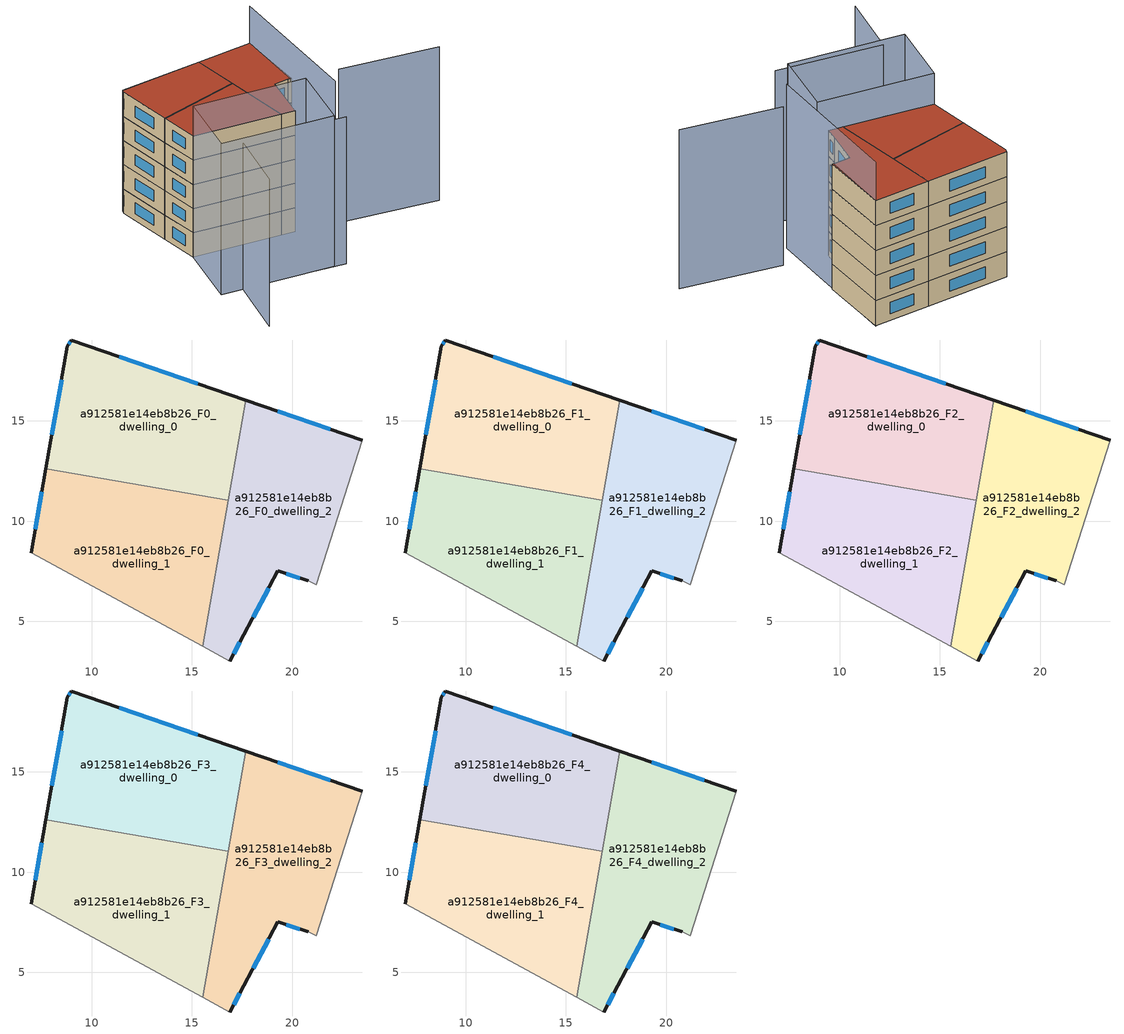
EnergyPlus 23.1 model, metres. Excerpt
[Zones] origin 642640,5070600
a912581e14eb8b26_F0_dwelling_0
 floor ground (EU_floor_Construction): 17.69,16.04 16.81,11.03 7.72,12.63 8.79,18.74 8.99,19.04 z0
 wall outside (EU_wall_Construction): 17.69,16.04 8.99,19.04 8.79,18.74 7.72,12.63 z0:3
 wall to a912581e14eb8b26_F0_dwelling_1 (EU_wall_Construction): 7.72,12.63 16.81,11.03 z0:3
 wall to a912581e14eb8b26_F0_dwelling_2 (EU_wall_Construction): 16.81,11.03 17.69,16.04 z0:3
 window (EU_Window_Construction): 15.29,16.87 11.38,18.21 / 8.49,17.06 8.01,14.31 / 8.93,18.96 8.84,18.82 z0.83:2.17
a912581e14eb8b26_F0_dwelling_1
 floor ground (EU_floor_Construction): 16.81,11.03 15.53,3.77 6.98,8.43 7.72,12.63 z0
 wall outside (EU_wall_Construction): 7.72,12.63 6.98,8.43 z0:3
 wall adiabatic (EU_wall_Construction): 6.98,8.43 15.53,3.77 z0:3
 wall to a912581e14eb8b26_F0_dwelling_2 (EU_wall_Construction): 15.53,3.77 16.81,11.03 z0:3
 window (EU_Window_Construction): 7.52,11.47 7.19,9.59 z0.83:2.17
a912581e14eb8b26_F0_dwelling_2
 floor ground (EU_floor_Construction): 23.5,14.03 21.19,6.83 20.79,7.03 19.29,7.53 17.59,4.33 16.89,3.03 15.53,3.77 17.69,16.04 z0
 wall outside (EU_wall_Construction): 16.89,3.03 17.59,4.33 19.29,7.53 20.79,7.03 / 23.5,14.03 17.69,16.04 z0:3
 wall adiabatic (EU_wall_Construction): 15.53,3.77 16.89,3.03 / 20.79,7.03 21.19,6.83 23.5,14.03 z0:3
 window (EU_Window_Construction): 19.71,7.39 20.38,7.17 / 18.06,5.21 18.82,6.65 / 17.08,3.38 17.4,3.97 / 21.9,14.59 19.28,15.49 z0.83:2.17
a912581e14eb8b26_F1_dwelling_0
 floor to a912581e14eb8b26_F0_dwelling_0 (EU_floor_Construction): 17.69,16.04 16.81,11.03 7.72,12.63 8.79,18.74 8.99,19.04 z3
 wall outside (EU_wall_Construction): 17.69,16.04 8.99,19.04 8.79,18.74 7.72,12.63 z3:6
 wall to a912581e14eb8b26_F1_dwelling_1 (EU_wall_Construction): 7.72,12.63 16.81,11.03 z3:6
 wall to a912581e14eb8b26_F1_dwelling_2 (EU_wall_Construction): 16.81,11.03 17.69,16.04 z3:6
 window (EU_Window_Construction): 15.29,16.87 11.38,18.21 / 8.49,17.06 8.01,14.31 / 8.93,18.96 8.84,18.82 z3.83:5.17
a912581e14eb8b26_F1_dwelling_1
 floor to a912581e14eb8b26_F0_dwelling_1 (EU_floor_Construction): 16.81,11.03 15.53,3.77 6.98,8.43 7.72,12.63 z3
 wall outside (EU_wall_Construction): 7.72,12.63 6.98,8.43 z3:6
 wall adiabatic (EU_wall_Construction): 6.98,8.43 15.53,3.77 z3:6
 wall to a912581e14eb8b26_F1_dwelling_2 (EU_wall_Construction): 15.53,3.77 16.81,11.03 z3:6
 window (EU_Window_Construction): 7.52,11.47 7.19,9.59 z3.83:5.17
a912581e14eb8b26_F1_dwelling_2
 floor to a912581e14eb8b26_F0_dwelling_2 (EU_floor_Construction): 23.5,14.03 21.19,6.83 20.79,7.03 19.29,7.53 17.59,4.33 16.89,3.03 15.53,3.77 17.69,16.04 z3
 wall outside (EU_wall_Construction): 16.89,3.03 17.59,4.33 19.29,7.53 20.79,7.03 / 23.5,14.03 17.69,16.04 z3:6
 wall adiabatic (EU_wall_Construction): 15.53,3.77 16.89,3.03 / 20.79,7.03 21.19,6.83 23.5,14.03 z3:6
 window (EU_Window_Construction): 19.71,7.39 20.38,7.17 / 18.06,5.21 18.82,6.65 / 17.08,3.38 17.4,3.97 / 21.9,14.59 19.28,15.49 z3.83:5.17
a912581e14eb8b26_F2_dwelling_0
 floor to a912581e14eb8b26_F1_dwelling_0 (EU_floor_Construction): 17.69,16.04 16.81,11.03 7.72,12.63 8.79,18.74 8.99,19.04 z6
 wall outside (EU_wall_Construction): 17.69,16.04 8.99,19.04 8.79,18.74 7.72,12.63 z6:9
 wall to a912581e14eb8b26_F2_dwelling_1 (EU_wall_Construction): 7.72,12.63 16.81,11.03 z6:9
 wall to a912581e14eb8b26_F2_dwelling_2 (EU_wall_Construction): 16.81,11.03 17.69,16.04 z6:9
 window (EU_Window_Construction): 15.29,16.87 11.38,18.21 / 8.49,17.06 8.01,14.31 / 8.93,18.96 8.84,18.82 z6.83:8.17
a912581e14eb8b26_F2_dwelling_1
 floor to a912581e14eb8b26_F1_dwelling_1 (EU_floor_Construction): 16.81,11.03 15.53,3.77 6.98,8.43 7.72,12.63 z6
 wall outside (EU_wall_Construction): 7.72,12.63 6.98,8.43 z6:9
 wall adiabatic (EU_wall_Construction): 6.98,8.43 15.53,3.77 z6:9
 wall to a912581e14eb8b26_F2_dwelling_2 (EU_wall_Construction): 15.53,3.77 16.81,11.03 z6:9
 window (EU_Window_Construction): 7.52,11.47 7.19,9.59 z6.83:8.17
a912581e14eb8b26_F2_dwelling_2
 floor to a912581e14eb8b26_F1_dwelling_2 (EU_floor_Construction): 23.5,14.03 21.19,6.83 20.79,7.03 19.29,7.53 17.59,4.33 16.89,3.03 15.53,3.77 17.69,16.04 z6
 wall outside (EU_wall_Construction): 16.89,3.03 17.59,4.33 19.29,7.53 20.79,7.03 / 23.5,14.03 17.69,16.04 z6:9
 wall adiabatic (EU_wall_Construction): 15.53,3.77 16.89,3.03 / 20.79,7.03 21.19,6.83 23.5,14.03 z6:9
 window (EU_Window_Construction): 19.71,7.39 20.38,7.17 / 18.06,5.21 18.82,6.65 / 17.08,3.38 17.4,3.97 / 21.9,14.59 19.28,15.49 z6.83:8.17
a912581e14eb8b26_F3_dwelling_0
 floor to a912581e14eb8b26_F2_dwelling_0 (EU_floor_Construction): 17.69,16.04 16.81,11.03 7.72,12.63 8.79,18.74 8.99,19.04 z9
 wall outside (EU_wall_Construction): 17.69,16.04 8.99,19.04 8.79,18.74 7.72,12.63 z9:12
 wall to a912581e14eb8b26_F3_dwelling_1 (EU_wall_Construction): 7.72,12.63 16.81,11.03 z9:12
 wall to a912581e14eb8b26_F3_dwelling_2 (EU_wall_Construction): 16.81,11.03 17.69,16.04 z9:12
 window (EU_Window_Construction): 15.29,16.87 11.38,18.21 / 8.49,17.06 8.01,14.31 / 8.93,18.96 8.84,18.82 z9.83:11.17
a912581e14eb8b26_F3_dwelling_1
 floor to a912581e14eb8b26_F2_dwelling_1 (EU_floor_Construction): 16.81,11.03 15.53,3.77 6.98,8.43 7.72,12.63 z9
 wall outside (EU_wall_Construction): 7.72,12.63 6.98,8.43 z9:12
 wall adiabatic (EU_wall_Construction): 6.98,8.43 15.53,3.77 z9:12
 wall to a912581e14eb8b26_F3_dwelling_2 (EU_wall_Construction): 15.53,3.77 16.81,11.03 z9:12
 window (EU_Window_Construction): 7.52,11.47 7.19,9.59 z9.83:11.17
a912581e14eb8b26_F3_dwelling_2
 floor to a912581e14eb8b26_F2_dwelling_2 (EU_floor_Construction): 23.5,14.03 21.19,6.83 20.79,7.03 19.29,7.53 17.59,4.33 16.89,3.03 15.53,3.77 17.69,16.04 z9
 wall outside (EU_wall_Construction): 16.89,3.03 17.59,4.33 19.29,7.53 20.79,7.03 / 23.5,14.03 17.69,16.04 z9:12
 wall adiabatic (EU_wall_Construction): 15.53,3.77 16.89,3.03 / 20.79,7.03 21.19,6.83 23.5,14.03 z9:12
 window (EU_Window_Construction): 19.71,7.39 20.38,7.17 / 18.06,5.21 18.82,6.65 / 17.08,3.38 17.4,3.97 / 21.9,14.59 19.28,15.49 z9.83:11.17
a912581e14eb8b26_F4_dwelling_0
 floor to a912581e14eb8b26_F3_dwelling_0 (EU_floor_Construction): 17.69,16.04 16.81,11.03 7.72,12.63 8.79,18.74 8.99,19.04 z12
 wall outside (EU_wall_Construction): 17.69,16.04 8.99,19.04 8.79,18.74 7.72,12.63 z12:15
 wall to a912581e14eb8b26_F4_dwelling_1 (EU_wall_Construction): 7.72,12.63 16.81,11.03 z12:15
 wall to a912581e14eb8b26_F4_dwelling_2 (EU_wall_Construction): 16.81,11.03 17.69,16.04 z12:15
 window (EU_Window_Construction): 15.29,16.87 11.38,18.21 / 8.49,17.06 8.01,14.31 / 8.93,18.96 8.84,18.82 z12.83:14.17
 roof outside (EU_roof_Construction): 16.81,11.03 17.69,16.04 8.99,19.04 8.79,18.74 7.72,12.63 z15
a912581e14eb8b26_F4_dwelling_1
 floor to a912581e14eb8b26_F3_dwelling_1 (EU_floor_Construction): 16.81,11.03 15.53,3.77 6.98,8.43 7.72,12.63 z12
 wall outside (EU_wall_Construction): 7.72,12.63 6.98,8.43 z12:15
 wall adiabatic (EU_wall_Construction): 6.98,8.43 15.53,3.77 z12:15
 wall to a912581e14eb8b26_F4_dwelling_2 (EU_wall_Construction): 15.53,3.77 16.81,11.03 z12:15
 window (EU_Window_Construction): 7.52,11.47 7.19,9.59 z12.83:14.17
 roof outside (EU_roof_Construction): 15.53,3.77 16.81,11.03 7.72,12.63 6.98,8.43 z15
a912581e14eb8b26_F4_dwelling_2
 floor to a912581e14eb8b26_F3_dwelling_2 (EU_floor_Construction): 23.5,14.03 21.19,6.83 20.79,7.03 19.29,7.53 17.59,4.33 16.89,3.03 15.53,3.77 17.69,16.04 z12
 wall outside (EU_wall_Construction): 16.89,3.03 17.59,4.33 19.29,7.53 20.79,7.03 / 23.5,14.03 17.69,16.04 z12:15
 wall adiabatic (EU_wall_Construction): 15.53,3.77 16.89,3.03 / 20.79,7.03 21.19,6.83 23.5,14.03 z12:15
 window (EU_Window_Construction): 19.71,7.39 20.38,7.17 / 18.06,5.21 18.82,6.65 / 17.08,3.38 17.4,3.97 / 21.9,14.59 19.28,15.49 z12.83:14.17
 roof outside (EU_roof_Construction): 21.19,6.83 23.5,14.03 17.69,16.04 15.53,3.77 16.89,3.03 17.59,4.33 19.29,7.53 20.79,7.03 z15
shading: 20.89,0.52 30.3,-5.08 z0:19; 2.13,-5.12 5.68,1.13 / 5.68,1.13 15.64,-4.53 z0:18.2; 6.98,8.43 17.94,2.45 / 17.94,2.45 14.49,-3.88 / 14.49,-3.88 3.53,2.1 / 3.53,2.1 6.98,8.43 z0:18.7; 18.35,-0.99 23.5,14.03 z0:19.6
[Building]
EU S2 Campaign: North Axis=0; Terrain=City; Solar Distribution=FullExterior
[Site:Location]
Lyon-Bron: Latitude=45.75; Longitude=5; Time Zone=1; Elevation=198
[SizingPeriod:WeatherFileDays]
AnnualSizingPeriod: Begin Month=1; Begin Day of Month=1; End Month=12; End Day of Month=31; Day of Week for Start Day=Monday; Use Weather File Daylight Saving Period=No; Use Weather File Rain and Snow Indicators=No
[MATERIAL]
EU_InternalMass_Material: Roughness=MediumRough; Thickness=0.1; Conductivity=1; Density=1800; Specific Heat=900; Thermal Absorptance=0.9; Solar Absorptance=0.7; Visible Absorptance=0.7
[MATERIAL:NOMASS] Roughness=MediumRough; Thermal Absorptance=0.9; Solar Absorptance=0.7; Visible Absorptance=0.7
Name | Thermal Resistance
EU_wall_NoMass | 0.87146
EU_roof_NoMass | 0.842276
EU_floor_NoMass | 0.496999
[WINDOWMATERIAL:SIMPLEGLAZINGSYSTEM]
EU_Window_SimpleGlazing: UFactor=2.2525; Solar Heat Gain Coefficient=0.76; Visible Transmittance=0.76
[CONSTRUCTION]
EU_wall_Construction: EU_wall_NoMass
EU_roof_Construction: EU_roof_NoMass
EU_floor_Construction: EU_floor_NoMass
EU_Window_Construction: EU_Window_SimpleGlazing
EU_InternalMass_Construction: EU_InternalMass_Material
[ZONE] Type=1; Multiplier=1; Ceiling Height=autocalculate; Floor Area=autocalculate; Part of Total Floor Area=Yes
Name | Volume
a912581e14eb8b26_F0_dwelling_0; a912581e14eb8b26_F1_dwelling_0; a912581e14eb8b26_F2_dwelling_0; a912581e14eb8b26_F3_dwelling_0; a912581e14eb8b26_F4_dwelling_0 | 161.071
a912581e14eb8b26_F0_dwelling_1; a912581e14eb8b26_F1_dwelling_1; a912581e14eb8b26_F2_dwelling_1; a912581e14eb8b26_F3_dwelling_1; a912581e14eb8b26_F4_dwelling_1 | 161.07
a912581e14eb8b26_F0_dwelling_2; a912581e14eb8b26_F1_dwelling_2; a912581e14eb8b26_F2_dwelling_2; a912581e14eb8b26_F3_dwelling_2; a912581e14eb8b26_F4_dwelling_2 | 161.072
[INTERNALMASS] Construction=EU_InternalMass_Construction
Name | Zone or ZoneList | Surface Area
a912581e14eb8b26_F0_dwelling_0_EU_InternalMass | a912581e14eb8b26_F0_dwelling_0 | 53.6916
a912581e14eb8b26_F0_dwelling_1_EU_InternalMass | a912581e14eb8b26_F0_dwelling_1 | 53.6891
a912581e14eb8b26_F0_dwelling_2_EU_InternalMass | a912581e14eb8b26_F0_dwelling_2 | 53.691
a912581e14eb8b26_F1_dwelling_0_EU_InternalMass | a912581e14eb8b26_F1_dwelling_0 | 53.6916
a912581e14eb8b26_F1_dwelling_1_EU_InternalMass | a912581e14eb8b26_F1_dwelling_1 | 53.6891
a912581e14eb8b26_F1_dwelling_2_EU_InternalMass | a912581e14eb8b26_F1_dwelling_2 | 53.691
a912581e14eb8b26_F2_dwelling_0_EU_InternalMass | a912581e14eb8b26_F2_dwelling_0 | 53.6916
a912581e14eb8b26_F2_dwelling_1_EU_InternalMass | a912581e14eb8b26_F2_dwelling_1 | 53.6891
a912581e14eb8b26_F2_dwelling_2_EU_InternalMass | a912581e14eb8b26_F2_dwelling_2 | 53.691
a912581e14eb8b26_F3_dwelling_0_EU_InternalMass | a912581e14eb8b26_F3_dwelling_0 | 53.6916
a912581e14eb8b26_F3_dwelling_1_EU_InternalMass | a912581e14eb8b26_F3_dwelling_1 | 53.6891
a912581e14eb8b26_F3_dwelling_2_EU_InternalMass | a912581e14eb8b26_F3_dwelling_2 | 53.691
a912581e14eb8b26_F4_dwelling_0_EU_InternalMass | a912581e14eb8b26_F4_dwelling_0 | 53.6916
a912581e14eb8b26_F4_dwelling_1_EU_InternalMass | a912581e14eb8b26_F4_dwelling_1 | 53.6891
a912581e14eb8b26_F4_dwelling_2_EU_InternalMass | a912581e14eb8b26_F4_dwelling_2 | 53.691
[OTHEREQUIPMENT] Fuel Type=Electricity; Design Level Calculation Method=Watts/Area; Power per Zone Floor Area=1; Fraction Latent=0; Fraction Radiant=0; Fraction Lost=0; Carbon Dioxide Generation Rate=0; EndUse Subcategory=EU_Step8_InternalGains
Name | Zone or ZoneList or Space or SpaceList | Schedule
EU_Step8_InternalGain_a912581e14eb8b26_F0_dwelling_0_f000 | a912581e14eb8b26_F0_dwelling_0 | EU_Step8_GainSchedule_a912581e14eb8b26_F0_dwelling_0_f000
EU_Step8_InternalGain_a912581e14eb8b26_F0_dwelling_1_f000 | a912581e14eb8b26_F0_dwelling_1 | EU_Step8_GainSchedule_a912581e14eb8b26_F0_dwelling_1_f000
EU_Step8_InternalGain_a912581e14eb8b26_F0_dwelling_2_f000 | a912581e14eb8b26_F0_dwelling_2 | EU_Step8_GainSchedule_a912581e14eb8b26_F0_dwelling_2_f000
EU_Step8_InternalGain_a912581e14eb8b26_F1_dwelling_0_f000 | a912581e14eb8b26_F1_dwelling_0 | EU_Step8_GainSchedule_a912581e14eb8b26_F1_dwelling_0_f000
EU_Step8_InternalGain_a912581e14eb8b26_F1_dwelling_1_f000 | a912581e14eb8b26_F1_dwelling_1 | EU_Step8_GainSchedule_a912581e14eb8b26_F1_dwelling_1_f000
EU_Step8_InternalGain_a912581e14eb8b26_F1_dwelling_2_f000 | a912581e14eb8b26_F1_dwelling_2 | EU_Step8_GainSchedule_a912581e14eb8b26_F1_dwelling_2_f000
EU_Step8_InternalGain_a912581e14eb8b26_F2_dwelling_0_f000 | a912581e14eb8b26_F2_dwelling_0 | EU_Step8_GainSchedule_a912581e14eb8b26_F2_dwelling_0_f000
EU_Step8_InternalGain_a912581e14eb8b26_F2_dwelling_1_f000 | a912581e14eb8b26_F2_dwelling_1 | EU_Step8_GainSchedule_a912581e14eb8b26_F2_dwelling_1_f000
EU_Step8_InternalGain_a912581e14eb8b26_F2_dwelling_2_f000 | a912581e14eb8b26_F2_dwelling_2 | EU_Step8_GainSchedule_a912581e14eb8b26_F2_dwelling_2_f000
EU_Step8_InternalGain_a912581e14eb8b26_F3_dwelling_0_f000 | a912581e14eb8b26_F3_dwelling_0 | EU_Step8_GainSchedule_a912581e14eb8b26_F3_dwelling_0_f000
EU_Step8_InternalGain_a912581e14eb8b26_F3_dwelling_1_f000 | a912581e14eb8b26_F3_dwelling_1 | EU_Step8_GainSchedule_a912581e14eb8b26_F3_dwelling_1_f000
EU_Step8_InternalGain_a912581e14eb8b26_F3_dwelling_2_f000 | a912581e14eb8b26_F3_dwelling_2 | EU_Step8_GainSchedule_a912581e14eb8b26_F3_dwelling_2_f000
EU_Step8_InternalGain_a912581e14eb8b26_F4_dwelling_0_f000 | a912581e14eb8b26_F4_dwelling_0 | EU_Step8_GainSchedule_a912581e14eb8b26_F4_dwelling_0_f000
EU_Step8_InternalGain_a912581e14eb8b26_F4_dwelling_1_f000 | a912581e14eb8b26_F4_dwelling_1 | EU_Step8_GainSchedule_a912581e14eb8b26_F4_dwelling_1_f000
EU_Step8_InternalGain_a912581e14eb8b26_F4_dwelling_2_f000 | a912581e14eb8b26_F4_dwelling_2 | EU_Step8_GainSchedule_a912581e14eb8b26_F4_dwelling_2_f000
[ZONEVENTILATION:DESIGNFLOWRATE] Schedule=EU_AlwaysOn; Design Flow Rate Calculation Method=AirChanges/Hour; Air Changes per Hour=0.425; Ventilation Type=Natural; Fan Pressure Rise=0; Fan Total Efficiency=1; Constant Term Coefficient=1; Temperature Term Coefficient=0; Velocity Term Coefficient=0; Velocity Squared Term Coefficient=0; Minimum Indoor Temperature=-100; Maximum Indoor Temperature=100; Delta Temperature=-100; Minimum Outdoor Temperature=-100; Maximum Outdoor Temperature=100; Maximum Wind Speed=40
Name | Zone or ZoneList or Space or SpaceList
EU_ConstantAir_a912581e14eb8b26_F0_dwelling_0 | a912581e14eb8b26_F0_dwelling_0
EU_ConstantAir_a912581e14eb8b26_F0_dwelling_1 | a912581e14eb8b26_F0_dwelling_1
EU_ConstantAir_a912581e14eb8b26_F0_dwelling_2 | a912581e14eb8b26_F0_dwelling_2
EU_ConstantAir_a912581e14eb8b26_F1_dwelling_0 | a912581e14eb8b26_F1_dwelling_0
EU_ConstantAir_a912581e14eb8b26_F1_dwelling_1 | a912581e14eb8b26_F1_dwelling_1
EU_ConstantAir_a912581e14eb8b26_F1_dwelling_2 | a912581e14eb8b26_F1_dwelling_2
EU_ConstantAir_a912581e14eb8b26_F2_dwelling_0 | a912581e14eb8b26_F2_dwelling_0
EU_ConstantAir_a912581e14eb8b26_F2_dwelling_1 | a912581e14eb8b26_F2_dwelling_1
EU_ConstantAir_a912581e14eb8b26_F2_dwelling_2 | a912581e14eb8b26_F2_dwelling_2
EU_ConstantAir_a912581e14eb8b26_F3_dwelling_0 | a912581e14eb8b26_F3_dwelling_0
EU_ConstantAir_a912581e14eb8b26_F3_dwelling_1 | a912581e14eb8b26_F3_dwelling_1
EU_ConstantAir_a912581e14eb8b26_F3_dwelling_2 | a912581e14eb8b26_F3_dwelling_2
EU_ConstantAir_a912581e14eb8b26_F4_dwelling_0 | a912581e14eb8b26_F4_dwelling_0
EU_ConstantAir_a912581e14eb8b26_F4_dwelling_1 | a912581e14eb8b26_F4_dwelling_1
EU_ConstantAir_a912581e14eb8b26_F4_dwelling_2 | a912581e14eb8b26_F4_dwelling_2
[HVACTEMPLATE:THERMOSTAT] Constant Heating Setpoint=20; Constant Cooling Setpoint=50
EU_HeatOnly_a912581e14eb8b26_F0_dwelling_0; EU_HeatOnly_a912581e14eb8b26_F0_dwelling_1; EU_HeatOnly_a912581e14eb8b26_F0_dwelling_2; EU_HeatOnly_a912581e14eb8b26_F1_dwelling_0; EU_HeatOnly_a912581e14eb8b26_F1_dwelling_1; EU_HeatOnly_a912581e14eb8b26_F1_dwelling_2; EU_HeatOnly_a912581e14eb8b26_F2_dwelling_0; EU_HeatOnly_a912581e14eb8b26_F2_dwelling_1; EU_HeatOnly_a912581e14eb8b26_F2_dwelling_2; EU_HeatOnly_a912581e14eb8b26_F3_dwelling_0; EU_HeatOnly_a912581e14eb8b26_F3_dwelling_1; EU_HeatOnly_a912581e14eb8b26_F3_dwelling_2; EU_HeatOnly_a912581e14eb8b26_F4_dwelling_0; EU_HeatOnly_a912581e14eb8b26_F4_dwelling_1; EU_HeatOnly_a912581e14eb8b26_F4_dwelling_2
[HVACTEMPLATE:ZONE:IDEALLOADSAIRSYSTEM] System Availability Schedule=EU_AlwaysOn; Maximum Heating Supply Air Temperature=50; Minimum Cooling Supply Air Temperature=13; Maximum Heating Supply Air Humidity Ratio=0.0156; Minimum Cooling Supply Air Humidity Ratio=0.0077; Heating Limit=NoLimit; Cooling Limit=NoLimit; Heating Availability Schedule=EU_AlwaysOn; Cooling Availability Schedule=EU_CoolingOff; Dehumidification Control Type=ConstantSensibleHeatRatio; Cooling Sensible Heat Ratio=0.7; Dehumidification Setpoint=60; Humidification Control Type=None; Humidification Setpoint=30; Outdoor Air Method=None; Outdoor Air Flow Rate per Person=0.00944; Outdoor Air Flow Rate per Zone Floor Area=0; Outdoor Air Flow Rate per Zone=0; Demand Controlled Ventilation Type=None; Outdoor Air Economizer Type=NoEconomizer; Heat Recovery Type=None; Sensible Heat Recovery Effectiveness=0.7; Latent Heat Recovery Effectiveness=0.65
Name | Template Thermostat
a912581e14eb8b26_F0_dwelling_0 | EU_HeatOnly_a912581e14eb8b26_F0_dwelling_0
a912581e14eb8b26_F0_dwelling_1 | EU_HeatOnly_a912581e14eb8b26_F0_dwelling_1
a912581e14eb8b26_F0_dwelling_2 | EU_HeatOnly_a912581e14eb8b26_F0_dwelling_2
a912581e14eb8b26_F1_dwelling_0 | EU_HeatOnly_a912581e14eb8b26_F1_dwelling_0
a912581e14eb8b26_F1_dwelling_1 | EU_HeatOnly_a912581e14eb8b26_F1_dwelling_1
a912581e14eb8b26_F1_dwelling_2 | EU_HeatOnly_a912581e14eb8b26_F1_dwelling_2
a912581e14eb8b26_F2_dwelling_0 | EU_HeatOnly_a912581e14eb8b26_F2_dwelling_0
a912581e14eb8b26_F2_dwelling_1 | EU_HeatOnly_a912581e14eb8b26_F2_dwelling_1
a912581e14eb8b26_F2_dwelling_2 | EU_HeatOnly_a912581e14eb8b26_F2_dwelling_2
a912581e14eb8b26_F3_dwelling_0 | EU_HeatOnly_a912581e14eb8b26_F3_dwelling_0
a912581e14eb8b26_F3_dwelling_1 | EU_HeatOnly_a912581e14eb8b26_F3_dwelling_1
a912581e14eb8b26_F3_dwelling_2 | EU_HeatOnly_a912581e14eb8b26_F3_dwelling_2
a912581e14eb8b26_F4_dwelling_0 | EU_HeatOnly_a912581e14eb8b26_F4_dwelling_0
a912581e14eb8b26_F4_dwelling_1 | EU_HeatOnly_a912581e14eb8b26_F4_dwelling_1
a912581e14eb8b26_F4_dwelling_2 | EU_HeatOnly_a912581e14eb8b26_F4_dwelling_2
[SIZING:ZONE] Zone Cooling Design Supply Air Temperature Input Method=SupplyAirTemperature; Zone Cooling Design Supply Air Temperature=13; Zone Heating Design Supply Air Temperature Input Method=SupplyAirTemperature; Zone Heating Design Supply Air Temperature=50; Zone Cooling Design Supply Air Humidity Ratio=0.008; Zone Heating Design Supply Air Humidity Ratio=0.008; Cooling Design Air Flow Method=DesignDay; Cooling Design Air Flow Rate=0; Cooling Minimum Air Flow per Zone Floor Area=0.000762; Cooling Minimum Air Flow=0; Cooling Minimum Air Flow Fraction=0.2; Heating Design Air Flow Method=DesignDay; Heating Design Air Flow Rate=0; Heating Maximum Air Flow per Zone Floor Area=0.002032; Heating Maximum Air Flow=0.141576; Heating Maximum Air Flow Fraction=0.3; Account for Dedicated Outdoor Air System=No; Dedicated Outdoor Air System Control Strategy=NeutralSupplyAir; Dedicated Outdoor Air Low Setpoint Temperature for Design=autosize; Dedicated Outdoor Air High Setpoint Temperature for Design=autosize; Zone Load Sizing Method=Sensible Load Only No Latent Load; Zone Latent Cooling Design Supply Air Humidity Ratio Input Method=HumidityRatioDifference; Zone Cooling Design Supply Air Humidity Ratio Difference=0.005; Zone Latent Heating Design Supply Air Humidity Ratio Input Method=HumidityRatioDifference; Zone Humidification Design Supply Air Humidity Ratio Difference=0.005
a912581e14eb8b26_F0_dwelling_0; a912581e14eb8b26_F0_dwelling_1; a912581e14eb8b26_F0_dwelling_2; a912581e14eb8b26_F1_dwelling_0; a912581e14eb8b26_F1_dwelling_1; a912581e14eb8b26_F1_dwelling_2; a912581e14eb8b26_F2_dwelling_0; a912581e14eb8b26_F2_dwelling_1; a912581e14eb8b26_F2_dwelling_2; a912581e14eb8b26_F3_dwelling_0; a912581e14eb8b26_F3_dwelling_1; a912581e14eb8b26_F3_dwelling_2; a912581e14eb8b26_F4_dwelling_0; a912581e14eb8b26_F4_dwelling_1; a912581e14eb8b26_F4_dwelling_2
[SCHEDULE:CONSTANT]
Name | Hourly Value
EU_AlwaysOn | 1
EU_CoolingOff | 0
[SCHEDULE:FILE] Column Number=1; Rows to Skip at Top=0; Number of Hours of Data=8760; Column Separator=Comma; Interpolate to Timestep=No; Minutes per Item=60; Adjust Schedule for Daylight Savings=Yes
Name | File
EU_Step8_GainSchedule_a912581e14eb8b26_F0_dwelling_0_f000 | ../../schedules/a912581e14eb8b26/a912581e14eb8b26_F0_dwelling_0_f000_gain.csv
EU_Step8_GainSchedule_a912581e14eb8b26_F0_dwelling_1_f000 | ../../schedules/a912581e14eb8b26/a912581e14eb8b26_F0_dwelling_1_f000_gain.csv
EU_Step8_GainSchedule_a912581e14eb8b26_F0_dwelling_2_f000 | ../../schedules/a912581e14eb8b26/a912581e14eb8b26_F0_dwelling_2_f000_gain.csv
EU_Step8_GainSchedule_a912581e14eb8b26_F1_dwelling_0_f000 | ../../schedules/a912581e14eb8b26/a912581e14eb8b26_F1_dwelling_0_f000_gain.csv
EU_Step8_GainSchedule_a912581e14eb8b26_F1_dwelling_1_f000 | ../../schedules/a912581e14eb8b26/a912581e14eb8b26_F1_dwelling_1_f000_gain.csv
EU_Step8_GainSchedule_a912581e14eb8b26_F1_dwelling_2_f000 | ../../schedules/a912581e14eb8b26/a912581e14eb8b26_F1_dwelling_2_f000_gain.csv
EU_Step8_GainSchedule_a912581e14eb8b26_F2_dwelling_0_f000 | ../../schedules/a912581e14eb8b26/a912581e14eb8b26_F2_dwelling_0_f000_gain.csv
EU_Step8_GainSchedule_a912581e14eb8b26_F2_dwelling_1_f000 | ../../schedules/a912581e14eb8b26/a912581e14eb8b26_F2_dwelling_1_f000_gain.csv
EU_Step8_GainSchedule_a912581e14eb8b26_F2_dwelling_2_f000 | ../../schedules/a912581e14eb8b26/a912581e14eb8b26_F2_dwelling_2_f000_gain.csv
EU_Step8_GainSchedule_a912581e14eb8b26_F3_dwelling_0_f000 | ../../schedules/a912581e14eb8b26/a912581e14eb8b26_F3_dwelling_0_f000_gain.csv
EU_Step8_GainSchedule_a912581e14eb8b26_F3_dwelling_1_f000 | ../../schedules/a912581e14eb8b26/a912581e14eb8b26_F3_dwelling_1_f000_gain.csv
EU_Step8_GainSchedule_a912581e14eb8b26_F3_dwelling_2_f000 | ../../schedules/a912581e14eb8b26/a912581e14eb8b26_F3_dwelling_2_f000_gain.csv
EU_Step8_GainSchedule_a912581e14eb8b26_F4_dwelling_0_f000 | ../../schedules/a912581e14eb8b26/a912581e14eb8b26_F4_dwelling_0_f000_gain.csv
EU_Step8_GainSchedule_a912581e14eb8b26_F4_dwelling_1_f000 | ../../schedules/a912581e14eb8b26/a912581e14eb8b26_F4_dwelling_1_f000_gain.csv
EU_Step8_GainSchedule_a912581e14eb8b26_F4_dwelling_2_f000 | ../../schedules/a912581e14eb8b26/a912581e14eb8b26_F4_dwelling_2_f000_gain.csv
